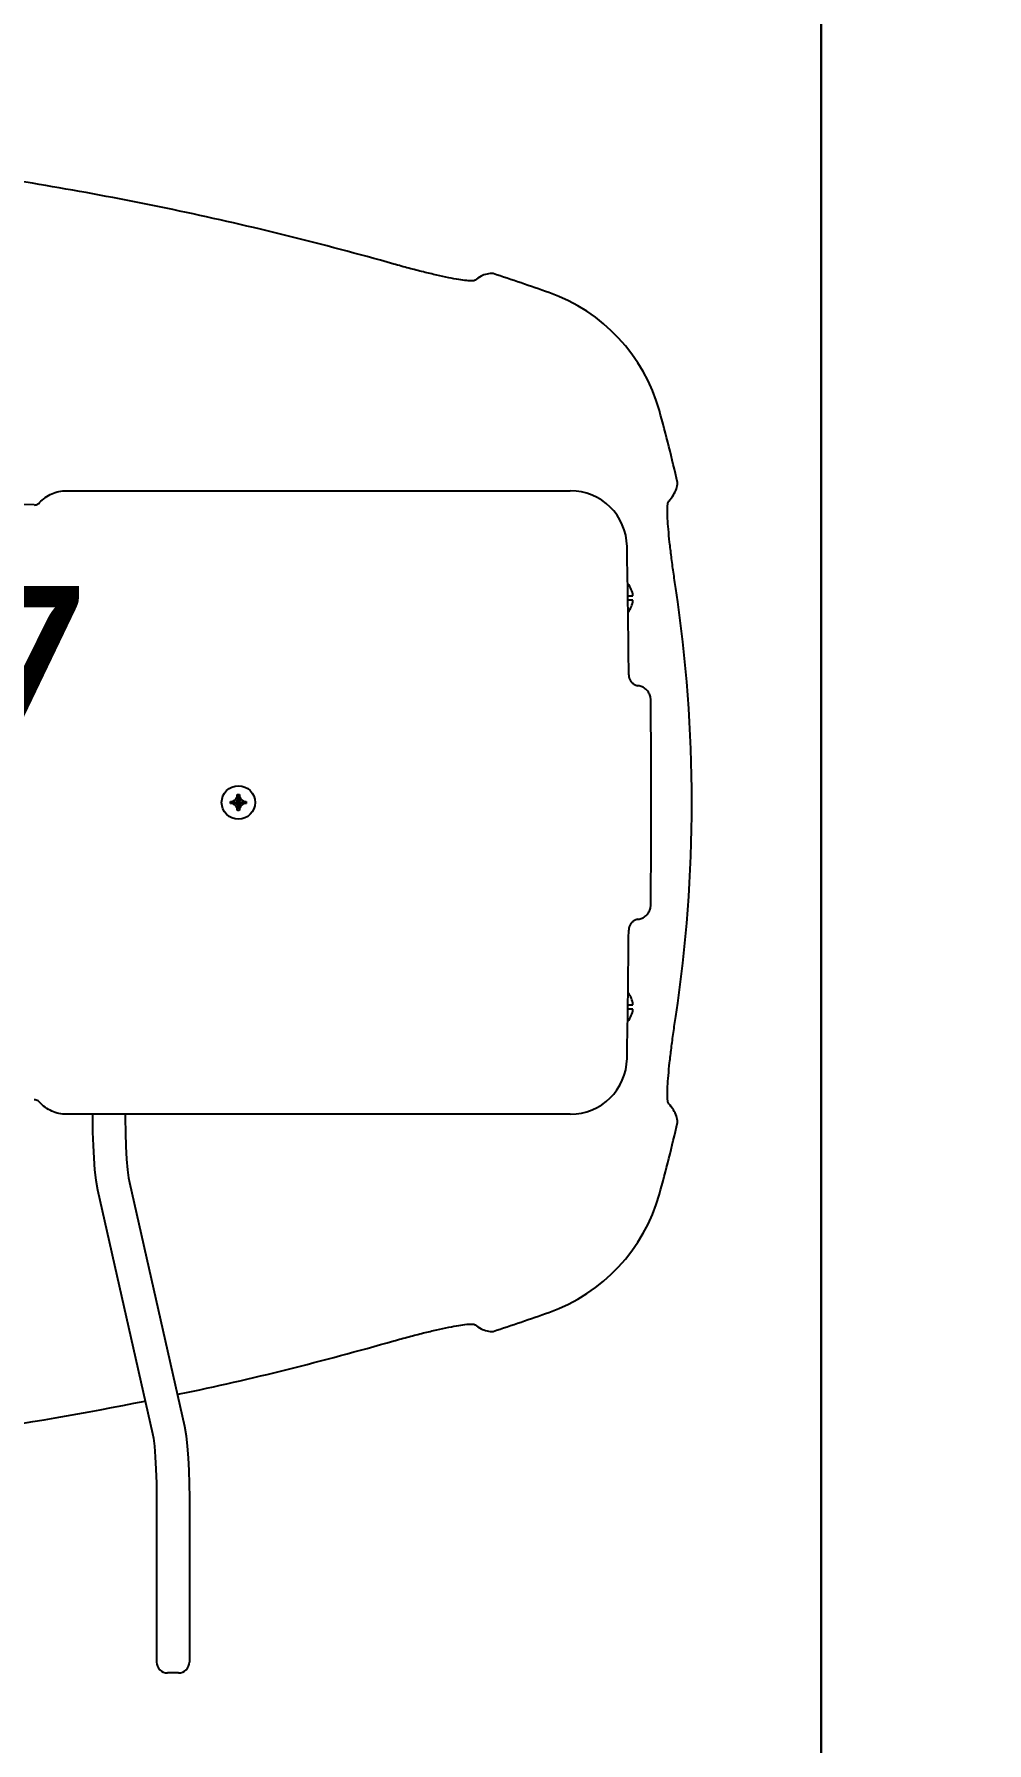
# Model space of a CAD drawing. Header units: millimetres. Extents: x -10496 to -5455, y -188 to 7293.
# Drawn here: x -6837 to -6795.7, y 5692.5 to 5766.6 of the extents above; entities that cross this region are included whole.
import ezdxf

# ---------------------------------------------------------------- set-up
doc = ezdxf.new("R2010")
doc.units = ezdxf.units.MM
doc.layers.add('00 TEFRİŞ', color=252, linetype='Continuous', lineweight=13)
doc.layers.add('GJC_duvar', color=10, linetype='Continuous', lineweight=30)
doc.layers.add('GJC ALAN', color=2, linetype='Continuous')
doc.layers.add('Kıtc-008 Rakam', color=1, linetype='Continuous')
doc.styles.get("Standard").update_dxf_attribs({"font": 'calibri.ttf', "height": 15})

# ---------------------------------------------------------------- blocks, each defined once
blk = doc.blocks.new('A$C607e6588')
at = {"color": 7, "linetype": 'Continuous'}
for p, q in [((1.9955, 7.2937), (1.9955, 7.315)), ((2.0142, 7.2937), (1.9955, 7.2937)), ((2.0142, 7.315), (2.0142, 7.2937)), ((3.7455, 7.2937), (3.7455, 7.315)), ((3.7642, 7.2937), (3.7455, 7.2937)), ((3.7642, 7.315), (3.7642, 7.2937)), ((1.5451, 4.889), (1.5452, 7.0467)), ((4.2147, 7.0466), (4.2146, 4.8889)), ((2.8673, 5.6127), (2.8924, 5.6378)), ((2.8924, 5.6127), (2.8673, 5.6378)), ((2.8751, 5.6), (2.8847, 5.6505)), ((2.8847, 5.6), (2.8751, 5.6505)), ((2.8752, 5.5916), (2.8845, 5.6589)), ((2.8845, 5.5916), (2.8752, 5.6589)), ((2.8462, 5.6206), (2.9135, 5.6299)), ((2.8462, 5.6299), (2.9135, 5.6206)), ((2.8547, 5.6204), (2.9051, 5.6301)), ((2.8547, 5.6301), (2.9051, 5.6204)), ((5.8566, 5.4154), (6.5599, 5.4154)), ((4.5067, 5.1587), (5.5505, 5.3943)), ((6.6066, 5.3686), (6.6066, 5.3216)), ((5.8566, 5.2749), (6.5599, 5.2749)), ((4.5377, 5.0216), (5.5815, 5.2572)), ((4.2146, 5.141), (4.2316, 5.141)), ((4.2146, 5.0005), (4.2316, 5.0005))]:
    blk.add_line(p, q, dxfattribs=at)
for points in [[(5.5505, 5.3943), (5.5912, 5.4014), (5.6361, 5.4065), (5.6859, 5.4104), (5.7402, 5.4132), (5.7976, 5.4148), (5.8566, 5.4154)], [(5.5815, 5.2572), (5.6021, 5.261), (5.6359, 5.2653), (5.6811, 5.2692), (5.7348, 5.2723), (5.7942, 5.2742), (5.8566, 5.2749)], [(4.2316, 5.141), (4.294, 5.1417), (4.3534, 5.1436), (4.4071, 5.1466), (4.4524, 5.1506), (4.4862, 5.1549), (4.5067, 5.1587)], [(4.2316, 5.0005), (4.2907, 5.0011), (4.3481, 5.0027), (4.4023, 5.0055), (4.4522, 5.0094), (4.497, 5.0145), (4.5377, 5.0216)]]:
    blk.add_lwpolyline(points, dxfattribs=at)
blk.add_circle((2.8799, 5.6252), 0.0716, dxfattribs=at)
for centre, radius, start, end in [((2.8799, 1.4088), 6.1581, 81.44057, 98.55943), ((2.8799, 1.4088), 6.2488, 102.66, 105.57232), ((2.8799, 1.4088), 6.2488, 74.42768, 77.34), ((1.4034, 6.7069), 0.7488, 105.57232, 160.62541), ((2.8777, -55.2007), 62.5938, 89.596506, 90.399438), ((4.3564, 6.7069), 0.7488, 19.37459, 74.42768), ((1.7882, 7.0467), 0.243, 91.00277, 179.99797), ((2.8777, -55.2007), 62.5, 90.49847, 91.002773), ((2.0049, 7.2218), 0.0938, 95.73917, 131.28798), ((2.0049, 7.2218), 0.0938, 50.50008, 84.26083), ((2.8777, -55.2007), 62.5, 88.993171, 89.497233), ((3.7549, 7.2218), 0.0938, 95.73917, 129.55427), ((3.7549, 7.2218), 0.0938, 48.64783, 84.26083), ((3.9717, 7.0466), 0.243, 359.99797, 88.99317), ((12.488, 2.8089), 12.4988, 160.62541, 161.78513), ((-6.7282, 2.8089), 12.4988, 18.21487, 19.37459), ((6.5599, 5.3686), 0.0467, 0, 90), ((6.5599, 5.3216), 0.0467, 270, 0), ((24.1389, 4.165), 22.5403, 178.51076, 187.46705)]:
    blk.add_arc(centre, radius, start, end, dxfattribs=at)
for points, start_tangent, end_tangent in [([(1.5897, 7.4685), (1.5633, 7.4885), (1.5368, 7.5009), (1.5103, 7.5056)], (-0.066344, 0.05974), (-0.089219, 0.003217)), ([(1.9633, 7.4983), (1.8943, 7.4884), (1.8277, 7.4795), (1.7656, 7.4722), (1.7103, 7.4668), (1.6635, 7.4635), (1.6271, 7.4626), (1.6022, 7.4643), (1.5897, 7.4685)], (-0.372254, -0.056029), (-0.279747, 0.2519)), ([(4.17, 7.4685), (4.1575, 7.4643), (4.1326, 7.4626), (4.0961, 7.4635), (4.0493, 7.4668), (3.9939, 7.4722), (3.9319, 7.4795), (3.8653, 7.4884), (3.7964, 7.4983)], (-0.279747, -0.2519), (-0.372254, 0.056029)), ([(4.2494, 7.5056), (4.2229, 7.5009), (4.1964, 7.4885), (4.17, 7.4685)], (-0.089219, -0.003217), (-0.066344, -0.05974)), ([(2.4413, 7.3915), (2.4238, 7.3888), (2.4076, 7.3813), (2.3943, 7.3696), (2.3848, 7.3546), (2.3799, 7.3375)], (-0.088876, -0.000631), (-0.012128, -0.088047)), ([(3.38, 7.3375), (3.3751, 7.3546), (3.3656, 7.3696), (3.3522, 7.3813), (3.3361, 7.3888), (3.3185, 7.3914)], (-0.012122, 0.088047), (-0.088876, 0.000638)), ([(2.3337, 7.2969), (2.334, 7.2969), (2.347, 7.2989), (2.3591, 7.3046), (2.3691, 7.3134), (2.3762, 7.3247), (2.3799, 7.3375)], (0.066782, 0.000581), (0.009108, 0.066161)), ([(3.38, 7.3375), (3.3836, 7.3247), (3.3908, 7.3134), (3.4008, 7.3045), (3.4129, 7.2989), (3.4261, 7.2968)], (0.009103, -0.066161), (0.066782, -0.000586)), ([(0.6155, 6.7158), (0.6176, 6.6901), (0.627, 6.6645), (0.6437, 6.6388)], (-0.005122, -0.083543), (0.052062, -0.065537)), ([(5.116, 6.6388), (5.1327, 6.6645), (5.1421, 6.6901), (5.1442, 6.7158)], (0.052062, 0.065537), (-0.005122, 0.083543)), ([(0.6437, 6.6388), (0.6465, 6.6271), (0.6457, 6.6037), (0.6412, 6.5696), (0.6333, 6.5261), (0.6223, 6.4748), (0.6086, 6.4173), (0.5926, 6.3554), (0.5747, 6.2905)], (0.222026, -0.279493), (-0.097439, -0.343391)), ([(5.185, 6.2905), (5.1671, 6.3555), (5.1511, 6.4176), (5.1374, 6.4752), (5.1264, 6.5265), (5.1185, 6.5698), (5.114, 6.6038), (5.1132, 6.6271), (5.116, 6.6388)], (-0.097439, 0.343392), (0.222027, 0.279493)), ([(0.5747, 6.2905), (0.3478, 5.3737), (0.1846, 4.455), (0.0841, 3.5387), (0.0457, 2.6303)], (-1.012337, -3.567641), (-0.029982, -3.708367)), ([(5.4141, 5.3635), (5.412, 5.3737), (5.185, 6.2905)], (-0.197419, 0.934494), (-0.260664, 0.918623)), ([(2.8547, 5.6301), (2.8575, 5.6318), (2.8605, 5.6337), (2.8638, 5.6357), (2.8673, 5.6378)], (0.012541, 0.007938), (0.012784, 0.007541)), ([(2.8673, 5.6378), (2.8693, 5.6412), (2.8713, 5.6444), (2.8732, 5.6475), (2.8751, 5.6505)], (0.007541, 0.012784), (0.007938, 0.012541)), ([(2.8751, 5.6505), (2.8751, 5.6532), (2.8752, 5.656), (2.8752, 5.6589)], (0.000132, 0.008459), (0.000184, 0.008458)), ([(2.8752, 5.6589), (2.8768, 5.6589), (2.8783, 5.659), (2.8799, 5.659)], (0.004642, 0.000087), (0.004643, 0)), ([(2.8799, 5.659), (2.8814, 5.659), (2.883, 5.6589), (2.8845, 5.6589)], (0.004643, 0), (0.004642, -0.000087)), ([(2.8845, 5.6589), (2.8846, 5.656), (2.8846, 5.6532), (2.8847, 5.6505)], (0.000184, -0.008458), (0.000132, -0.008459)), ([(2.8847, 5.6505), (2.8865, 5.6475), (2.8884, 5.6444), (2.8904, 5.6412), (2.8924, 5.6378)], (0.007938, -0.012541), (0.007541, -0.012784)), ([(2.8924, 5.6378), (2.8959, 5.6357), (2.8992, 5.6337), (2.9023, 5.6318), (2.9051, 5.6301)], (0.012784, -0.007541), (0.012541, -0.007938)), ([(2.8462, 5.6299), (2.8491, 5.63), (2.8519, 5.63), (2.8547, 5.6301)], (0.008458, 0.000184), (0.008459, 0.000132)), ([(2.8462, 5.6206), (2.8462, 5.6237), (2.8462, 5.6268), (2.8462, 5.6299)], (-0.000175, 0.009285), (0.000175, 0.009285)), ([(2.8547, 5.6204), (2.8519, 5.6205), (2.8491, 5.6205), (2.8462, 5.6206)], (-0.008459, 0.000132), (-0.008458, 0.000184)), ([(2.8673, 5.6127), (2.8638, 5.6148), (2.8605, 5.6168), (2.8575, 5.6187), (2.8547, 5.6204)], (-0.012784, 0.007541), (-0.012541, 0.007938)), ([(2.8751, 5.6), (2.8732, 5.603), (2.8713, 5.6061), (2.8693, 5.6093), (2.8673, 5.6127)], (-0.007938, 0.012541), (-0.007541, 0.012784)), ([(2.8752, 5.5916), (2.8752, 5.5945), (2.8751, 5.5973), (2.8751, 5.6)], (-0.000184, 0.008458), (-0.000132, 0.008459)), ([(2.8799, 5.5915), (2.8783, 5.5915), (2.8768, 5.5916), (2.8752, 5.5916)], (-0.004643, 0), (-0.004642, 0.000087)), ([(2.8845, 5.5916), (2.883, 5.5916), (2.8814, 5.5915), (2.8799, 5.5915)], (-0.004642, -0.000087), (-0.004643, 0)), ([(2.8847, 5.6), (2.8846, 5.5973), (2.8846, 5.5945), (2.8845, 5.5916)], (-0.000132, -0.008459), (-0.000184, -0.008458)), ([(2.8924, 5.6127), (2.8904, 5.6093), (2.8884, 5.6061), (2.8865, 5.603), (2.8847, 5.6)], (-0.007541, -0.012784), (-0.007938, -0.012541)), ([(2.9051, 5.6204), (2.9023, 5.6187), (2.8992, 5.6168), (2.8959, 5.6148), (2.8924, 5.6127)], (-0.012541, -0.007938), (-0.012784, -0.007541)), ([(2.9051, 5.6301), (2.9078, 5.63), (2.9107, 5.63), (2.9135, 5.6299)], (0.008459, -0.000132), (0.008458, -0.000184)), ([(2.9135, 5.6206), (2.9106, 5.6205), (2.9078, 5.6205), (2.9051, 5.6204)], (-0.008458, -0.000184), (-0.008459, -0.000132)), ([(2.9135, 5.6299), (2.9136, 5.6268), (2.9136, 5.6237), (2.9135, 5.6206)], (0.000175, -0.009285), (-0.000175, -0.009285)), ([(5.7141, 2.6303), (5.6757, 3.5387), (5.5751, 4.455), (5.4425, 5.2257)], (-0.021125, 2.612925), (-0.514619, 2.562411)), ([(1.5963, 4.7738), (1.5748, 4.7978), (1.5585, 4.8259), (1.5484, 4.8569), (1.5451, 4.889)], (-0.096264, 0.0867), (0.000005, 0.129551)), ([(4.2146, 4.8889), (4.2112, 4.8568), (4.2012, 4.8259), (4.1849, 4.7977), (4.1633, 4.7737)], (-0.000005, -0.129551), (-0.09627, -0.086693)), ([(1.6063, 4.7508), (1.6052, 4.7593), (1.6019, 4.7672), (1.5963, 4.7738)], (0.000671, 0.0258), (-0.019177, 0.017272)), ([(4.1633, 4.7737), (4.1578, 4.7671), (4.1544, 4.7593), (4.1534, 4.7507)], (-0.019179, -0.017271), (0.000669, -0.0258))]:
    blk.add_spline(points, degree=3, dxfattribs=dict(at, start_tangent=start_tangent, end_tangent=end_tangent))
blk = doc.blocks.new('new ytong')
at = {"layer": '00 TEFRİŞ', "color": 8}
blk.add_lwpolyline([(-18411.302, 5215.653), (-18411.302, 6247.546)], dxfattribs=at)
at = {"layer": 'GJC_duvar'}
blk.add_lwpolyline([(-18411.302, 6217.546), (-18411.302, 5215.653), (-18396.302, 5215.653), (-18396.249, 6213.122)], dxfattribs=at)

msp = doc.modelspace()

# ---------------------------------------------------------------- block references
at = {"xscale": 10.1315789473, "yscale": 10.1315789473, "zscale": 10.1315789473, "rotation": 270}
msp.add_blockref('A$C607e6588', (-6885.122, 5762.437), dxfattribs=at)

# ---------------------------------------------------------------- texts
at = {"layer": 'Kıtc-008 Rakam', "color": 1}
msp.add_text('4.17', height=8, dxfattribs=at).set_placement((-6856.752, 5734.655))

# ---------------------------------------------------------------- next in the draw order: block references
at = {"layer": 'GJC_duvar', "color": 41, "true_color": 0xf4ee51}
msp.add_blockref('new ytong', (11608.455, -261.264), dxfattribs=at)

# ---------------------------------------------------------------- next in the draw order: linework, layer by layer
at = {"layer": 'GJC ALAN', "color": 40, "lineweight": 30, "true_color": 0xf8d731}
msp.add_lwpolyline([(-6802.847, 4954.389), (-6802.847, 5956.282), (-7184.287, 6068.262), (-7189.473, 6050.495), (-7278.79, 6076.565), (-7272.719, 6094.369), (-7755.236, 6236.171), (-7755.236, 4971.435), (-7188.882, 4969.389), (-7188.882, 4954.389), (-6802.847, 4954.389)], dxfattribs=at)

doc.saveas('drawing.dxf')
